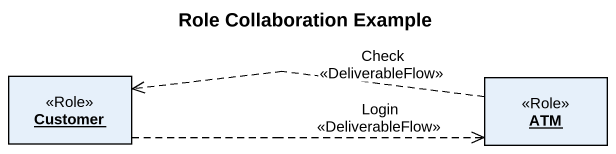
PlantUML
@startuml
title Role Collaboration Example
hide circle
hide empty members
object Customer <<Role>>
object ATM <<Role>>
Customer .right.> ATM : Login\n<<DeliverableFlow>>
ATM .left.> Customer : Check\n<<DeliverableFlow>>
@enduml
